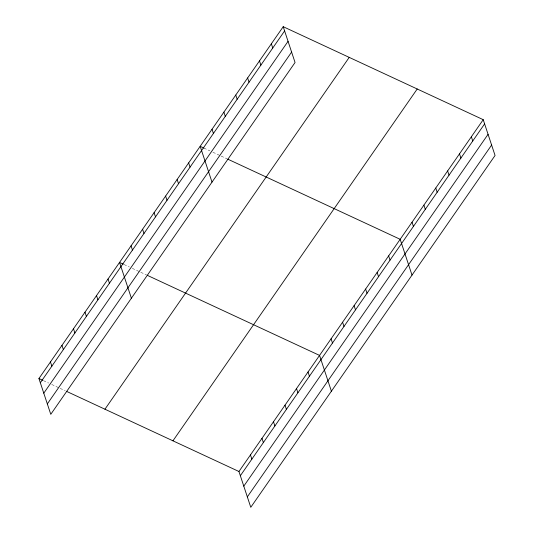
<?xml version="1.0" encoding="UTF-8"?>
<svg xmlns="http://www.w3.org/2000/svg" width="534" height="534" viewBox="0 0 534 534"><rect width="100%" height="100%" fill="white"/><g stroke="black" fill="none" stroke-linecap="round" stroke-linejoin="round"><path stroke-width="0.4" stroke-dasharray="2.67 2" d="M203.915 148.065L209.915 150.855M212.912 152.25L220.415 155.734M221.163 156.082L227.164 158.872M124.048 264.517L129.301 266.96M132.298 268.355L146.55 274.977M43.434 380.622L48.687 383.058M51.685 384.453L65.188 390.728"/><path stroke-width="0.8" d="M283.22 26.7L295.055 62.498L50.777 414.324L38.935 378.526L283.22 26.7L483.223 119.676L495.065 155.474L250.78 507.3L238.945 471.502L66.69 391.429M40.33 382.751L284.615 30.919M43.781 393.171L288.06 41.338M47.332 403.904L291.611 52.078M104.938 409.211L349.223 57.385M172.943 440.824L417.221 88.991M238.945 471.502L483.223 119.676M240.34 475.727L484.618 123.895M243.784 486.147L488.069 134.314M247.335 496.88L491.62 145.054M203.915 148.065L200.163 146.323L212.005 182.114M227.911 159.219L400.166 239.299L412.008 275.097M123.301 264.17L119.549 262.428L131.391 298.219M147.304 275.324L319.552 355.404L331.394 391.195M38.935 378.526L42.687 380.268M471.362 136.764L472.757 140.983M459.494 153.852L460.889 158.077M447.632 170.94L449.027 175.165M435.764 188.035L437.159 192.253M423.896 205.123L425.298 209.341M412.034 222.211L413.429 226.429M388.652 255.886L390.047 260.105M377.137 272.467L378.533 276.692M365.623 289.054L367.018 293.279M271.352 43.788L272.747 48.007M354.102 305.642L355.497 309.86M259.491 60.876L260.886 65.101M342.588 322.229L343.983 326.448M247.622 77.964L249.018 82.189M331.073 338.816L332.468 343.035M235.761 95.052L237.156 99.277M223.893 112.147L225.288 116.365M308.038 371.984L309.433 376.21M212.031 129.235L213.426 133.453M296.524 388.572L297.919 392.797M285.009 405.159L286.404 409.378M188.649 162.91L190.044 167.129M273.488 421.747L274.89 425.965M177.128 179.491L178.53 183.716M261.974 438.334L263.369 442.553M165.613 196.078L167.008 200.303M250.459 454.915L251.854 459.14M154.099 212.666L155.494 216.884M142.585 229.253L143.98 233.471M131.064 245.84L132.459 250.059M108.035 279.008L109.43 283.234M96.52 295.596L97.916 299.814M84.999 312.183L86.395 316.402M73.485 328.77L74.88 332.989M61.971 345.358L63.366 349.576M50.45 361.939L51.851 366.164"/></g></svg>
